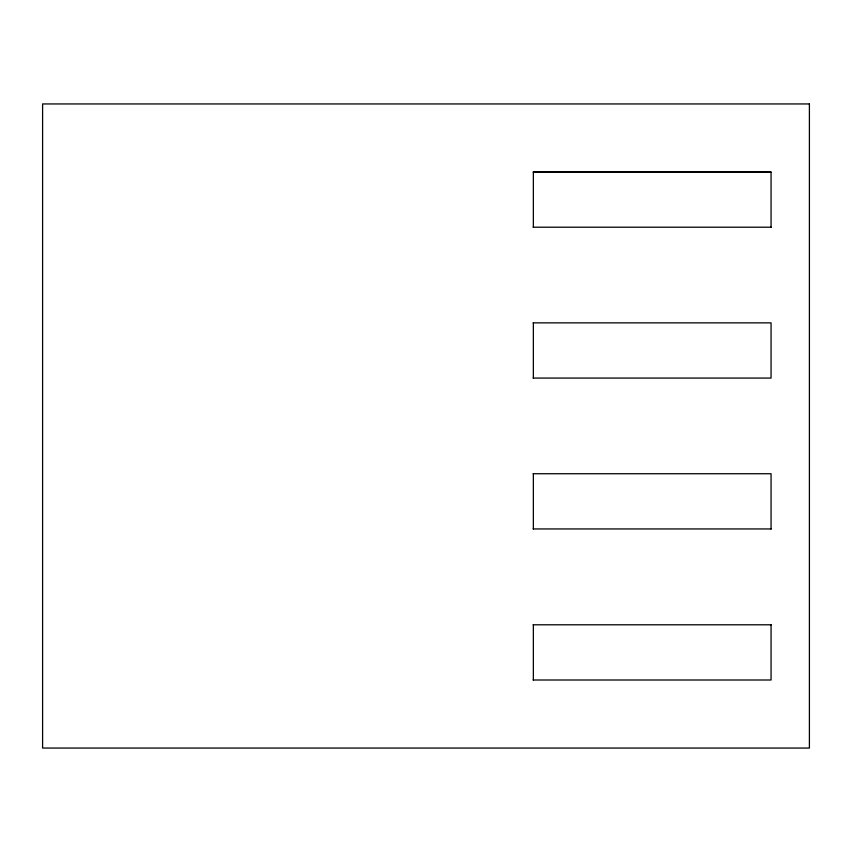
<?xml version="1.0" encoding="UTF-8"?>
<svg xmlns="http://www.w3.org/2000/svg" width="852" height="852" viewBox="0 0 852 852"><rect width="100%" height="100%" fill="white"/><g stroke="black" fill="none" stroke-linecap="round" stroke-linejoin="round"><path stroke-width="1.28" d="M533.118 171.998L771.06 171.998L771.06 227.399M771.06 172.189L533.352 172.189L533.352 227.207M533.118 227.207L771.06 227.207M533.118 322.865L771.06 322.865L771.06 378.075L533.118 378.075M533.118 473.733L771.06 473.733L771.06 529.135M533.118 528.943L771.06 528.943M533.118 624.793L771.06 624.793M533.118 680.002L771.06 680.002L771.06 624.601M533.352 322.865L533.352 378.075M533.352 473.733L533.352 528.943M533.352 624.793L533.352 680.002M809.4 103.944L42.6 103.944L42.6 748.056L809.4 748.056L809.4 103.944"/></g></svg>
